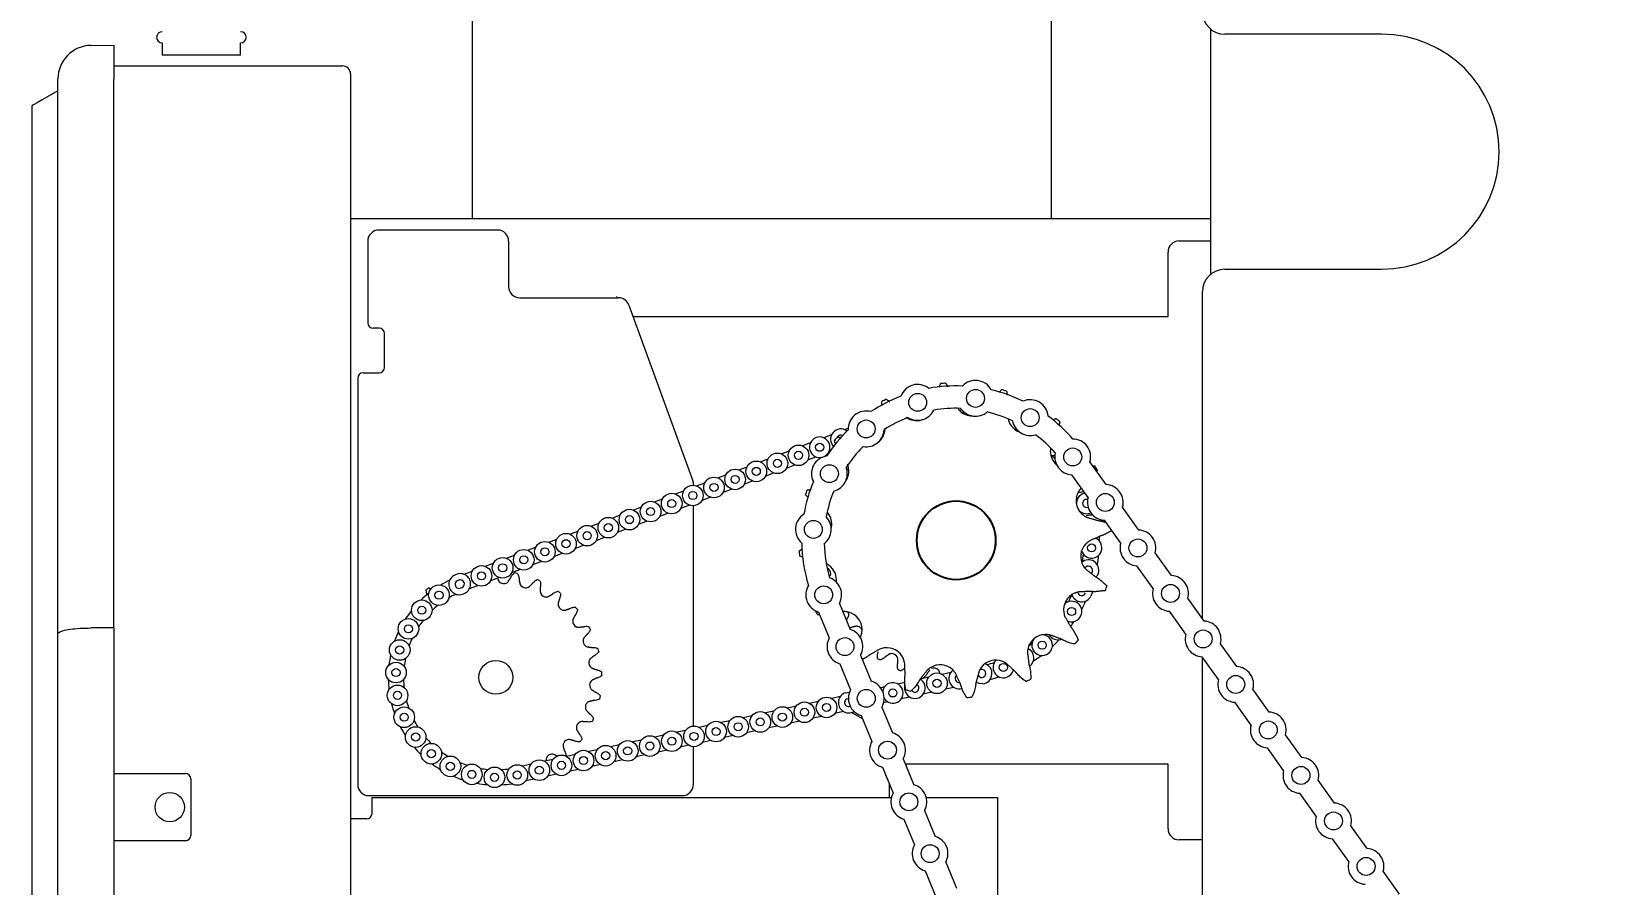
# Model space of a CAD drawing. Header units: inches. Extents: x 1.5 to 23.9, y 4.6 to 20.7.
# Drawn here: x 15 to 20.89, y 12.93 to 16.1 of the extents above; entities that cross this region are included whole.
import ezdxf

# ---------------------------------------------------------------- set-up
doc = ezdxf.new("R2010")
doc.units = ezdxf.units.IN
doc.header["$MEASUREMENT"] = 0
doc.layers.add('DIM', color=1, linetype='Continuous')
doc.styles.add('SLDTEXTSTYLE0', font='ARIAL.TTF', dxfattribs={"width": 0.7})
doc.dimstyles.new('SLDDIMSTYLE0', dxfattribs={"dimtxt": 0.15, "dimasz": 0.15, "dimexe": 0, "dimexo": 0.0625, "dimgap": 0.0375, "dimtad": 0, "dimtih": 1, "dimtoh": 1, "dimdec": 0, "dimlfac": 3, "dimrnd": 1e-09, "dimzin": 12, "dimdsep": 46, "dimtxsty": 'SLDTEXTSTYLE0', "dimsah": 1, "dimcen": 0.09, "dimadec": 0, "dimazin": 0, "dimtfac": 1, "dimtdec": 0, "dimtofl": 0, "dimtmove": 0, "dimatfit": 3, "dimfxl": 0, "dimtolj": 1, "dimtzin": 12, "dimarcsym": 0})

# ---------------------------------------------------------------- blocks, each defined once
blk = doc.blocks.new('*D5')
at = {"layer": 'DIM'}
for p, q in [((18.0563, 19.1307), (23.649, 19.1307)), ((23.589, 19.1307), (23.589, 14.9081)), ((23.589, 10.219), (23.589, 14.4416)), ((21.194, 10.219), (23.649, 10.219))]:
    blk.add_line(p, q, dxfattribs=at)
for points in [[(23.589, 19.1307), (23.569, 18.9807), (23.609, 18.9807)], [(23.589, 10.219), (23.609, 10.369), (23.569, 10.369)]]:
    blk.add_solid(points, dxfattribs=at)
at = {"layer": 'DIM', "char_height": 0.15, "attachment_point": 1, "style": 'SLDTEXTSTYLE0'}
for s, insert in [('27 1/2"', (23.324, 14.8682)), ('MAX.', (23.398, 14.635))]:
    blk.add_mtext(s, dxfattribs=dict(at, insert=insert))

msp = doc.modelspace()

# ---------------------------------------------------------------- linework, layer by layer
at = {"color": 7, "linetype": 'Continuous', "lineweight": 15}
for p, q in [((19.383982, 16.110572), (19.383982, 15.197521)), ((15.216607, 16.049757), (15.302122, 16.05125)), ((15.302122, 16.05125), (15.302122, 15.922613)), ((20.020315, 16.091546), (19.436982, 16.091546)), ((15.627982, 16.01338), (15.482149, 16.01338)), ((15.773815, 16.01338), (15.627982, 16.01338)), ((15.093788, 15.922613), (15.093788, 15.924776)), ((15.302122, 15.97338), (16.146382, 15.97338)), ((16.146382, 15.97338), (16.153049, 15.97338)), ((16.182982, 15.943447), (16.182982, 14.331931)), ((15.093788, 13.859527), (15.093788, 15.922613)), ((15.302122, 13.88157), (15.302122, 15.922613)), ((19.383982, 15.404046), (16.182982, 15.404046)), ((16.729738, 15.36238), (16.288738, 15.36238)), ((16.247072, 15.320713), (16.247072, 15.01738)), ((16.771405, 15.320713), (16.771405, 15.15238)), ((19.225649, 15.040713), (19.225649, 15.280713)), ((19.267316, 15.32238), (19.383982, 15.32238)), ((19.436982, 15.216547), (20.020315, 15.216547)), ((16.813071, 15.110713), (17.179729, 15.110713)), ((19.353649, 13.915475), (19.353649, 15.133213)), ((17.218883, 15.083297), (17.457059, 14.428916)), ((17.234383, 15.040713), (19.225649, 15.040713)), ((16.289572, 14.99738), (16.267072, 14.99738)), ((16.309572, 14.850713), (16.309572, 14.97738)), ((16.209572, 14.810713), (16.209572, 14.330795)), ((16.229572, 14.830713), (16.289572, 14.830713)), ((18.287673, 14.654654), (18.286364, 14.653139)), ((18.494241, 14.6705), (18.49012, 14.671934)), ((17.864462, 14.559587), (17.894865, 14.571149)), ((17.943132, 14.589505), (17.973534, 14.601067)), ((18.021802, 14.619423), (18.035459, 14.624616)), ((18.166573, 14.605293), (18.169288, 14.605496)), ((17.707122, 14.499751), (17.737525, 14.511313)), ((17.785792, 14.529669), (17.816195, 14.541231)), ((17.884605, 14.506621), (17.915007, 14.518183)), ((17.963275, 14.536539), (17.966785, 14.537874)), ((17.549782, 14.439916), (17.580185, 14.451478)), ((17.628452, 14.469833), (17.658855, 14.481395)), ((17.727265, 14.446785), (17.757668, 14.458347)), ((17.805935, 14.476703), (17.836337, 14.488265)), ((18.928041, 14.366603), (18.867338, 14.451357)), ((18.99579, 14.415126), (18.935087, 14.49988)), ((17.392443, 14.38008), (17.422845, 14.391642)), ((17.459571, 14.412587), (17.459571, 14.414665)), ((17.471112, 14.409998), (17.501515, 14.42156)), ((17.569925, 14.38695), (17.600328, 14.398512)), ((17.648595, 14.416868), (17.678998, 14.42843)), ((16.182982, 14.331931), (16.182982, 10.485113)), ((17.235103, 14.320244), (17.265505, 14.331806)), ((17.313773, 14.350162), (17.344175, 14.361724)), ((17.412585, 14.327114), (17.442988, 14.338676)), ((17.459571, 13.515893), (17.459571, 14.336087)), ((17.491255, 14.357032), (17.521658, 14.368594)), ((16.209572, 14.330795), (16.209572, 13.299046)), ((17.156433, 14.290327), (17.186835, 14.301888)), ((17.255245, 14.267278), (17.285648, 14.278841)), ((17.333915, 14.297196), (17.364318, 14.308758)), ((19.049349, 14.19723), (18.988646, 14.281984)), ((19.117098, 14.245753), (19.056395, 14.330507)), ((16.999093, 14.230491), (17.029496, 14.242053)), ((17.077763, 14.260409), (17.108166, 14.271971)), ((17.097906, 14.207443), (17.128308, 14.219005)), ((17.176576, 14.237361), (17.206978, 14.248923)), ((16.841753, 14.170655), (16.872156, 14.182217)), ((16.920423, 14.200573), (16.950826, 14.212135)), ((16.940566, 14.147607), (16.970968, 14.159169)), ((17.019236, 14.177525), (17.049638, 14.189087)), ((19.238406, 14.07638), (19.177703, 14.161135)), ((16.684414, 14.11082), (16.714816, 14.122382)), ((16.763084, 14.140737), (16.793486, 14.152299)), ((16.783226, 14.087771), (16.813629, 14.099334)), ((16.861896, 14.117689), (16.892299, 14.129251)), ((19.170657, 14.027857), (19.109954, 14.112611)), ((16.605744, 14.080902), (16.636146, 14.092464)), ((16.625887, 14.027936), (16.656289, 14.039498)), ((16.704556, 14.057854), (16.734959, 14.069416)), ((19.359714, 13.907008), (19.299011, 13.991762)), ((17.925278, 13.940639), (17.964912, 13.844217)), ((18.002354, 13.972321), (18.041988, 13.875899)), ((19.291965, 13.858484), (19.231262, 13.943239)), ((15.093788, 12.569033), (15.093788, 13.859527)), ((15.302122, 13.88157), (15.302122, 12.54699)), ((19.481022, 13.737635), (19.420319, 13.822389)), ((18.004483, 13.747949), (18.044118, 13.651527)), ((18.081559, 13.779631), (18.121194, 13.68321)), ((19.413272, 13.689112), (19.35257, 13.773866)), ((19.353649, 12.019521), (19.353649, 13.772359)), ((18.33445, 13.697484), (18.302674, 13.690537)), ((18.416675, 13.715459), (18.384899, 13.708512)), ((18.00555, 13.625585), (17.973774, 13.618639)), ((18.17, 13.661535), (18.15629, 13.658537)), ((18.245889, 13.678124), (18.220449, 13.672563)), ((18.264327, 13.62415), (18.23255, 13.617203)), ((18.346552, 13.642124), (18.314775, 13.635178)), ((18.428777, 13.660099), (18.397, 13.653153)), ((19.602329, 13.568262), (19.541627, 13.653016)), ((17.758876, 13.571661), (17.727099, 13.564715)), ((17.8411, 13.589636), (17.809324, 13.582689)), ((17.923326, 13.60761), (17.891549, 13.600664)), ((18.017652, 13.570226), (17.985876, 13.563279)), ((18.032522, 13.617876), (18.035779, 13.618467)), ((18.088565, 13.543397), (18.047545, 13.566616)), ((18.160765, 13.586942), (18.200399, 13.49052)), ((18.182102, 13.606175), (18.167073, 13.60289)), ((19.53458, 13.519739), (19.473878, 13.604493)), ((17.512201, 13.517737), (17.480424, 13.51079)), ((17.594426, 13.535712), (17.562649, 13.528765)), ((17.676651, 13.553686), (17.644874, 13.54674)), ((17.770977, 13.516302), (17.739201, 13.509355)), ((17.853202, 13.534276), (17.821426, 13.52733)), ((17.935427, 13.552251), (17.903651, 13.545305)), ((18.083689, 13.55526), (18.123323, 13.458838)), ((17.265526, 13.463813), (17.233749, 13.456866)), ((17.347751, 13.481788), (17.315975, 13.474841)), ((17.429976, 13.499762), (17.3982, 13.492816)), ((17.524303, 13.462378), (17.492526, 13.455431)), ((17.606528, 13.480352), (17.574751, 13.473406)), ((17.688752, 13.498327), (17.656976, 13.49138)), ((19.723637, 13.398889), (19.662935, 13.483643)), ((16.936627, 13.391914), (16.90485, 13.384968)), ((17.018851, 13.409889), (16.987075, 13.402942)), ((17.101076, 13.427863), (17.0693, 13.420917)), ((17.183301, 13.445838), (17.151525, 13.438892)), ((17.195403, 13.390479), (17.163626, 13.383532)), ((17.277628, 13.408453), (17.245851, 13.401507)), ((17.359853, 13.426428), (17.328076, 13.419482)), ((17.442078, 13.444403), (17.410301, 13.437456)), ((17.459571, 13.299046), (17.459571, 13.4393)), ((18.23997, 13.394252), (18.279605, 13.29783)), ((19.655888, 13.350366), (19.595186, 13.43512)), ((15.302122, 13.33928), (15.568466, 13.33928)), ((16.854401, 13.373939), (16.822625, 13.366993)), ((16.948728, 13.336555), (16.916952, 13.329608)), ((17.030953, 13.354529), (16.999177, 13.347583)), ((17.113178, 13.372504), (17.081402, 13.365558)), ((18.162894, 13.36257), (18.202529, 13.266148)), ((19.225649, 13.374046), (18.248276, 13.374046)), ((19.225649, 13.134047), (19.225649, 13.374046)), ((15.588466, 13.31928), (15.588466, 13.10928)), ((16.866503, 13.31858), (16.834727, 13.311634)), ((18.187315, 13.303159), (18.187315, 13.250713)), ((19.844945, 13.229516), (19.784243, 13.31427)), ((16.251238, 13.25738), (17.417905, 13.25738)), ((16.262982, 13.250713), (18.196352, 13.250713)), ((16.262982, 13.190713), (16.262982, 13.250713)), ((18.325352, 13.250713), (18.590982, 13.250713)), ((18.590982, 13.250713), (18.590982, 12.540317)), ((19.777196, 13.180993), (19.716494, 13.265747)), ((16.242982, 13.170713), (16.182982, 13.170713)), ((18.2421, 13.169881), (18.281734, 13.073459)), ((18.319176, 13.201563), (18.35881, 13.105141)), ((19.898504, 13.01162), (19.837802, 13.096374)), ((19.966253, 13.060143), (19.905551, 13.144897)), ((15.568466, 13.08928), (15.302122, 13.08928)), ((19.353649, 13.09238), (19.267316, 13.09238)), ((18.321305, 12.977191), (18.36094, 12.880769)), ((18.398381, 13.008873), (18.438016, 12.912451)), ((20.087561, 12.89077), (20.026859, 12.975525))]:
    msp.add_line(p, q, dxfattribs=at)
at = {"color": 7, "linetype": 'Continuous', "lineweight": 15, "flags": 128}
for points in [[(15.093788, 15.880947), (15.061609, 15.862367), (15.035835, 15.847487), (15.016487, 15.836317), (15.00358, 15.828865), (14.997124, 15.825138), (14.996317, 15.824671)], [(18.456024, 14.69538), (18.453664, 14.69108), (18.451961, 14.688616)], [(18.662722, 14.619863), (18.656591, 14.620541), (18.654898, 14.620907)], [(18.80437, 14.522028), (18.791671, 14.522115), (18.789799, 14.522491)], [(18.911661, 14.389473), (18.900736, 14.385543), (18.889888, 14.384987)], [(18.901672, 14.312906), (18.902456, 14.309395), (18.902999, 14.306886)], [(18.943973, 14.09227), (18.941194, 14.087083), (18.938896, 14.084828)], [(18.966216, 14.085502), (18.960187, 14.073632), (18.959232, 14.072413)], [(16.482008, 14.02549), (16.47873, 14.027286), (16.473168, 14.030109)], [(18.94285, 14.016837), (18.94261, 14.012655), (18.938846, 13.999885)], [(18.025889, 13.64016), (18.039115, 13.641685), (18.039655, 13.641648)], [(18.536454, 13.673779), (18.523165, 13.674574), (18.511989, 13.679204)]]:
    msp.add_lwpolyline(points, dxfattribs=at)
at = {"color": 7, "linetype": 'Continuous', "lineweight": 15}
for centre, radius in [((18.293794, 14.721039), 0.033333), ((18.508982, 14.735876), 0.033333), ((18.712447, 14.664268), 0.033333), ((18.102081, 14.622184), 0.033333), ((17.92907, 14.553844), 0.015083), ((17.77173, 14.494008), 0.038333), ((17.77173, 14.494008), 0.015083), ((17.8504, 14.523926), 0.038333), ((17.8504, 14.523926), 0.015083), ((18.87091, 14.517928), 0.033333), ((17.61439, 14.434173), 0.038333), ((17.61439, 14.434173), 0.015083), ((17.69306, 14.46409), 0.038333), ((17.69306, 14.46409), 0.015083), ((17.965203, 14.45548), 0.033333), ((17.45705, 14.374337), 0.038333), ((17.53572, 14.404255), 0.038333), ((17.53572, 14.404255), 0.015083), ((17.29971, 14.314501), 0.038333), ((17.37838, 14.344419), 0.038333), ((17.37838, 14.344419), 0.015083), ((17.45705, 14.374337), 0.015083), ((18.992218, 14.348555), 0.033333), ((17.142371, 14.254666), 0.038333), ((17.221041, 14.284583), 0.038333), ((17.221041, 14.284583), 0.015083), ((17.29971, 14.314501), 0.015083), ((17.905546, 14.248195), 0.033333), ((16.985031, 14.19483), 0.038333), ((17.063701, 14.224748), 0.038333), ((17.063701, 14.224748), 0.015083), ((17.142371, 14.254666), 0.015083), ((16.827691, 14.134994), 0.038333), ((16.906361, 14.164912), 0.038333), ((16.906361, 14.164912), 0.015083), ((16.985031, 14.19483), 0.015083), ((18.941067, 14.179416), 0.015083), ((19.113526, 14.179182), 0.033333), ((16.670351, 14.075159), 0.038333), ((16.749021, 14.105077), 0.038333), ((16.749021, 14.105077), 0.015083), ((16.827691, 14.134994), 0.015083), ((16.51207, 14.00333), 0.038333), ((16.670351, 14.075159), 0.015083), ((17.94403, 14.004614), 0.033333), ((19.234834, 14.009809), 0.033333), ((16.448086, 13.94717), 0.038333), ((16.51207, 14.00333), 0.015083), ((16.448086, 13.94717), 0.015083), ((18.866678, 13.942449), 0.015083), ((16.398539, 13.877939), 0.038333), ((16.398539, 13.877939), 0.015083), ((19.356142, 13.840437), 0.033333), ((16.366021, 13.799259), 0.038333), ((16.366021, 13.799259), 0.015083), ((18.023236, 13.811924), 0.033333), ((18.757031, 13.817106), 0.015083), ((16.352234, 13.715248), 0.038333), ((16.723971, 13.69738), 0.063167), ((18.612551, 13.734289), 0.015083), ((16.352234, 13.715248), 0.015083), ((18.365725, 13.675318), 0.038333), ((18.365725, 13.675318), 0.015083), ((19.47745, 13.671064), 0.033333), ((16.3579, 13.630303), 0.038333), ((16.3579, 13.630303), 0.015083), ((17.954601, 13.585445), 0.038333), ((18.102441, 13.619235), 0.033333), ((18.201275, 13.639369), 0.015083), ((16.382721, 13.548867), 0.038333), ((17.707926, 13.531521), 0.038333), ((17.790151, 13.549495), 0.038333), ((17.790151, 13.549495), 0.015083), ((17.872376, 13.56747), 0.038333), ((17.872376, 13.56747), 0.015083), ((17.954601, 13.585445), 0.015083), ((16.382721, 13.548867), 0.015083), ((16.4254, 13.475202), 0.038333), ((17.461251, 13.477597), 0.038333), ((17.543476, 13.495571), 0.038333), ((17.543476, 13.495571), 0.015083), ((17.625701, 13.513546), 0.038333), ((17.625701, 13.513546), 0.015083), ((17.707926, 13.531521), 0.015083), ((19.598758, 13.501691), 0.033333), ((16.4254, 13.475202), 0.015083), ((16.483702, 13.413164), 0.038333), ((17.214576, 13.423673), 0.038333), ((17.296801, 13.441647), 0.038333), ((17.296801, 13.441647), 0.015083), ((17.379026, 13.459622), 0.038333), ((17.379026, 13.459622), 0.015083), ((17.461251, 13.477597), 0.015083), ((18.181647, 13.426545), 0.033333), ((16.483702, 13.413164), 0.015083), ((16.554577, 13.365998), 0.038333), ((16.885677, 13.351774), 0.038333), ((16.967901, 13.369749), 0.038333), ((17.050126, 13.387723), 0.038333), ((17.050126, 13.387723), 0.015083), ((17.132351, 13.405698), 0.038333), ((17.132351, 13.405698), 0.015083), ((17.214576, 13.423673), 0.015083), ((16.554577, 13.365998), 0.015083), ((16.634316, 13.336173), 0.038333), ((16.634316, 13.336173), 0.015083), ((16.718747, 13.32525), 0.038333), ((16.718747, 13.32525), 0.015083), ((16.803452, 13.333799), 0.038333), ((16.803452, 13.333799), 0.015083), ((16.885677, 13.351774), 0.015083), ((16.967901, 13.369749), 0.015083), ((19.720065, 13.332318), 0.033333), ((15.510132, 13.21428), 0.054667), ((18.260852, 13.233856), 0.033333), ((19.841373, 13.162945), 0.033333), ((18.340058, 13.041166), 0.033333), ((19.962681, 12.993572), 0.033333)]:
    msp.add_circle(centre, radius, dxfattribs=at)
msp.add_circle((18.437316, 14.20738), 0.146667)
for centre, radius, start, end in [((19.436982, 16.17488), 0.083333, 180, 270), ((15.482149, 16.080046), 0.020833, 90, 270), ((15.773816, 16.080046), 0.020833, 270, 90), ((15.218788, 15.924776), 0.125, 91, 180), ((20.020316, 15.654046), 0.4375, 270, 90), ((16.153049, 15.943446), 0.029933, 0, 90), ((16.288738, 15.320713), 0.041667, 90, 180), ((16.729738, 15.320713), 0.041667, 0, 90), ((19.267316, 15.280713), 0.041667, 90, 180), ((19.436982, 15.133213), 0.083333, 90, 180), ((16.813071, 15.15238), 0.041667, 180, 270), ((17.179729, 15.069046), 0.041667, 20, 90), ((16.267071, 15.01738), 0.02, 180, 270), ((16.289571, 14.97738), 0.02, 0, 90), ((16.229571, 14.810713), 0.02, 90, 180), ((16.289571, 14.850713), 0.02, 270, 0), ((18.437316, 14.20738), 0.575, 110.9973475, 123.5578375), ((18.293794, 14.721039), 0.066667, 51.549251, 159.6726007), ((18.437316, 14.20738), 0.575, 87.6640141, 100.2245042), ((18.437316, 14.20738), 0.586181, 93.8784706, 95.6894374), ((18.508982, 14.735876), 0.066667, 28.2159177, 136.3392673), ((18.437316, 14.20738), 0.575, 64.3306808, 76.8911709), ((18.437316, 14.20738), 0.586181, 71.3784706, 73.1894374), ((18.102081, 14.622184), 0.066667, 74.8825843, 183.005934), ((18.437316, 14.20738), 0.586181, 116.3784706, 118.1894374), ((18.293794, 14.721039), 0.066667, 237.1465766, 334.0752751), ((18.437316, 14.20738), 0.491667, 88.1029961, 99.7855223), ((18.497445, 14.737924), 0.0675, 225.9866352, 268.9948818), ((18.508982, 14.735876), 0.066667, 213.8132433, 310.7419417), ((18.437316, 14.20738), 0.491667, 64.7696628, 76.4521889), ((18.712447, 14.664268), 0.066667, 4.8825843, 113.005934), ((18.437316, 14.20738), 0.491667, 111.4363294, 123.1188556), ((18.289837, 14.720549), 0.0675, 248.4866352, 290.7847188), ((18.437343, 14.207388), 0.476167, 86.1831538, 87.5061811), ((18.695898, 14.674528), 0.0675, 203.4866352, 248.9659033), ((18.712447, 14.664268), 0.066667, 190.4799099, 287.4086084), ((18.437316, 14.20738), 0.575, 40.9973475, 53.5578375), ((18.437316, 14.20738), 0.586181, 48.8784706, 50.6894374), ((17.92907, 14.553844), 0.038333, 294.9483229, 285.3924453), ((18.437316, 14.20738), 0.575, 134.3306808, 146.8911709), ((18.007739, 14.583762), 0.038333, 52.6477916, 224.9044409), ((18.437316, 14.20738), 0.586181, 138.8784706, 140.6894374), ((18.007739, 14.583762), 0.015083, 62.8802959, 142.2710862), ((18.102081, 14.622184), 0.066667, 260.4799099, 357.4086084), ((18.104682, 14.625049), 0.0675, 303.7241955, 346.0812729), ((18.437316, 14.20738), 0.491667, 41.4363294, 53.1188556), ((18.87091, 14.517928), 0.066667, 344.2931133, 89.6726007), ((17.965203, 14.45548), 0.066667, 98.2159177, 206.3392673), ((18.437316, 14.20738), 0.491667, 134.7696628, 146.4521889), ((18.854985, 14.540013), 0.0675, 180.9866352, 229.2157453), ((18.437343, 14.207388), 0.476167, 39.5176576, 41.3029123), ((18.87091, 14.517928), 0.066667, 167.1465766, 266.9287384), ((17.965203, 14.45548), 0.066667, 283.8132433, 20.7419417), ((17.970167, 14.465963), 0.0675, 325.6060202, 8.5812729), ((18.014684, 14.483003), 0.022275, 316.2002139, 349.8651453), ((18.437316, 14.20738), 0.586181, 26.3784706, 28.1894374), ((17.417905, 14.414665), 0.041667, 0, 20), ((18.437316, 14.20738), 0.575, 157.6640141, 170.2245042), ((18.437316, 14.20738), 0.586181, 161.3784706, 163.1894374), ((18.437316, 14.20738), 0.491667, 158.1029961, 169.7855223), ((18.992218, 14.348555), 0.066667, 344.2931133, 86.9287384), ((18.437316, 14.20738), 0.146667, 286.5045155, 253.4954845), ((18.950485, 14.354858), 0.0675, 158.4866352, 233.5812729), ((18.922731, 14.344936), 0.038333, 99.3966424, 188.6545757), ((18.437343, 14.207388), 0.476167, 18.8402733, 20.0066729), ((18.922731, 14.344936), 0.015083, 76.5764787, 290.293936), ((18.992218, 14.348555), 0.066667, 164.2931133, 266.9287384), ((17.905546, 14.248195), 0.066667, 121.549251, 229.6726007), ((17.905546, 14.248195), 0.066667, 307.1465766, 44.0752751), ((17.906771, 14.267509), 0.0675, 345.6425632, 31.0812729), ((18.922731, 14.344936), 0.038333, 210.6869076, 292.440963), ((18.938776, 14.262938), 0.038333, 79.2839467, 117.524097), ((18.941067, 14.179416), 0.038333, 352.5763476, 69.6592124), ((18.437343, 14.207388), 0.532833, 359.6752093, 1.7203235), ((19.113526, 14.179182), 0.066667, 344.2931133, 86.9287384), ((18.437316, 14.20738), 0.586181, 183.8784706, 185.6894374), ((18.437316, 14.20738), 0.575, 180.9973475, 196.9588052), ((18.437316, 14.20738), 0.491667, 181.4363294, 196.5198233), ((18.96786, 14.14725), 0.0675, 135.9866352, 211.0812729), ((18.941067, 14.179416), 0.038333, 195.2255721, 352.5763476), ((18.437343, 14.207388), 0.476167, 350.3402733, 353.8029123), ((19.113526, 14.179182), 0.066667, 164.2931133, 266.9287384), ((17.948292, 14.083114), 0.022275, 340.626257, 47.8890195), ((17.924146, 14.059902), 0.0675, 353.0811403, 53.5812729), ((18.929542, 14.096661), 0.038333, 343.0763476, 131.7112726), ((18.929542, 14.096661), 0.015083, 343.0763476, 152.7094995), ((18.437343, 14.207388), 0.532833, 350.1752093, 353.9679763), ((16.723971, 13.69738), 0.4005, 115.4036536, 120.8739357), ((16.587142, 14.043481), 0.038333, 107.5555439, 294.8371512), ((16.587142, 14.043481), 0.015083, 101.9090862, 300.483609), ((16.591681, 14.045241), 0.038333, 287.5555439, 114.8371512), ((16.591681, 14.045241), 0.015083, 281.9090862, 120.483609), ((16.752762, 14.068406), 0.022275, 235.038056, 296.0876284), ((16.723971, 13.69738), 0.394802, 78.3186457, 79.9498957), ((16.834602, 14.052697), 0.022275, 222.1809131, 283.2304855), ((16.723971, 13.69738), 0.394802, 65.4615029, 67.0927529), ((17.94403, 14.004614), 0.066667, 148.283552, 253.6630394), ((17.94403, 14.004614), 0.066667, 331.0274143, 70.8095761), ((18.437316, 14.20738), 0.586181, 341.3784706, 343.1894374), ((19.234834, 14.009809), 0.066667, 344.2931133, 86.9287384), ((16.723971, 13.69738), 0.4005, 128.5390382, 134.0093203), ((16.723971, 13.69738), 0.416667, 127.0081192, 128.7813545), ((16.618106, 14.053958), 0.158333, 191.5747411, 198.0072847), ((16.723971, 13.69738), 0.343833, 115.7075601, 120.5700292), ((16.910894, 14.019171), 0.022275, 209.3237702, 270.3733426), ((16.723971, 13.69738), 0.394802, 52.60436, 54.23561), ((18.904464, 13.948797), 0.0675, 113.4866352, 188.5812729), ((18.866678, 13.942449), 0.038333, 324.0763476, 132.9741363), ((18.437343, 14.207388), 0.476167, 331.3402733, 334.8029123), ((18.904517, 14.016943), 0.038333, 197.2954535, 333.5763476), ((18.904517, 14.016943), 0.015083, 189.9417257, 333.5763476), ((18.437343, 14.207388), 0.532833, 331.1752093, 334.9679763), ((19.234834, 14.009809), 0.066667, 164.2931133, 266.9287384), ((16.723971, 13.69738), 0.4005, 141.6744229, 147.1447049), ((16.723971, 13.69738), 0.343833, 128.8429448, 133.7054138), ((16.977812, 13.969509), 0.022275, 196.4666274, 257.5161998), ((16.723971, 13.69738), 0.394802, 39.7472172, 41.3784671), ((18.437316, 14.20738), 0.586181, 206.3784706, 208.1894374), ((18.015137, 13.931062), 0.022275, 359.5736254, 25.0131952), ((18.019646, 13.874746), 0.0675, 0.9866352, 76.0812729), ((18.866678, 13.942449), 0.038333, 244.0440417, 324.0763476), ((16.723971, 13.69738), 0.4005, 154.8098075, 160.2800895), ((16.723971, 13.69738), 0.343833, 141.9783294, 146.8407984), ((17.032003, 13.906201), 0.022275, 183.6094845, 244.6590569), ((16.723971, 13.69738), 0.394802, 26.8900743, 28.5213243), ((18.023236, 13.811924), 0.066667, 331.0274143, 73.6630394), ((18.066376, 13.865342), 0.022275, 20.4246638, 76.3100721), ((18.437343, 14.207388), 0.532833, 322.8444458, 325.4679763), ((19.356142, 13.840437), 0.066667, 344.2931133, 86.9287384), ((16.723971, 13.69738), 0.343833, 155.113714, 159.976183), ((17.070747, 13.832422), 0.022275, 170.7523417, 231.8019141), ((16.723971, 13.69738), 0.394802, 14.0329314, 15.6641814), ((18.023236, 13.811924), 0.066667, 151.0274143, 253.6630394), ((18.178733, 13.740231), 0.0675, 23.4866352, 98.5812729), ((18.688232, 13.769695), 0.038333, 304.66173, 65.3674128), ((18.769949, 13.789711), 0.0675, 90.9866352, 166.0812729), ((18.437343, 14.207388), 0.476167, 304.561802, 306.3029123), ((18.757031, 13.817106), 0.038333, 136.1397125, 305.0763476), ((18.757031, 13.817106), 0.038333, 305.0763476, 94.3505454), ((18.817062, 13.875222), 0.038333, 211.7681668, 284.0962059), ((18.437343, 14.207388), 0.532833, 312.1752093, 315.9679763), ((18.437316, 14.20738), 0.586181, 318.8784706, 320.6894374), ((19.356142, 13.840437), 0.066667, 164.2931133, 266.9287384), ((16.723971, 13.69738), 0.4005, 167.9451921, 173.4154741), ((16.723971, 13.69738), 0.343833, 168.2490986, 173.1115676), ((17.092102, 13.751872), 0.022275, 157.8951988, 218.9447712), ((18.437316, 14.20738), 0.527842, 236.320177, 237.4582574), ((18.197534, 13.763431), 0.022275, 27.994678, 95.2574405), ((18.377186, 13.676836), 0.0675, 45.9866352, 121.0812729), ((18.584794, 13.69421), 0.0675, 68.4866352, 143.5812729), ((18.532064, 13.71186), 0.038333, 276.5763476, 71.4250431), ((18.437343, 14.207388), 0.476167, 283.8402733, 287.3029123), ((18.612551, 13.734289), 0.038333, 134.3439848, 286.0763476), ((18.437343, 14.207388), 0.532833, 302.6752093, 306.4679763), ((16.723971, 13.69738), 0.4005, 181.0805767, 186.5508587), ((16.723971, 13.69738), 0.343833, 181.3844832, 186.2469522), ((16.723971, 13.69738), 0.394802, 1.1757886, 2.8070386), ((18.102441, 13.619235), 0.066667, 331.0274143, 73.6630394), ((18.437316, 14.20738), 0.527842, 245.7938612, 246.9319416), ((18.2835, 13.657344), 0.038333, 163.6074242, 59.9884969), ((18.354676, 13.709628), 0.022275, 46.9420465, 114.2048089), ((18.44795, 13.693293), 0.038333, 126.5571373, 285.7831392), ((18.44795, 13.693293), 0.015083, 131.2338418, 278.9364403), ((18.532064, 13.71186), 0.015083, 204.552036, 276.5763476), ((18.532064, 13.71186), 0.015083, 276.5763476, 119.3468968), ((18.437343, 14.207388), 0.532833, 283.6752093, 287.4679763), ((18.612551, 13.734289), 0.038333, 286.0763476, 346.7296393), ((18.437316, 14.20738), 0.586181, 296.3784706, 298.1894374), ((19.47745, 13.671064), 0.066667, 164.2931133, 266.9287384), ((19.47745, 13.671064), 0.066667, 344.2931133, 86.9287384), ((17.094998, 13.668589), 0.022275, 145.038056, 206.0876284), ((16.723971, 13.69738), 0.394802, 348.3186457, 349.9498957), ((18.036825, 13.60342), 0.038333, 106.5763476, 301.3360835), ((18.102441, 13.619235), 0.066667, 151.0274143, 253.6630394), ((18.201275, 13.639369), 0.038333, 106.5763476, 170.0901705), ((18.201275, 13.639369), 0.038333, 212.9390761, 106.5763476), ((18.437316, 14.20738), 0.586181, 251.3784706, 253.1894374), ((18.2835, 13.657344), 0.015083, 212.7529086, 65.9142856), ((18.437316, 14.20738), 0.586181, 273.8784706, 275.6894374), ((16.723971, 13.69738), 0.4005, 194.2159613, 199.6862434), ((16.723971, 13.69738), 0.343833, 194.5198678, 199.3823369), ((17.079289, 13.58675), 0.022275, 132.1809131, 193.2304855), ((18.036825, 13.60342), 0.015083, 106.5763476, 293.1241255), ((19.598758, 13.501691), 0.066667, 344.2931133, 86.9287384), ((16.723971, 13.69738), 0.4005, 207.3513459, 212.821628), ((16.723971, 13.69738), 0.343833, 207.6552524, 212.5177215), ((17.045763, 13.510458), 0.022275, 119.3237702, 180.3733426), ((16.723971, 13.69738), 0.394802, 335.4615029, 337.0927529), ((19.598758, 13.501691), 0.066667, 164.2931133, 266.9287384), ((16.723971, 13.69738), 0.343833, 220.7906371, 225.6531061), ((16.996101, 13.443539), 0.022275, 106.4666274, 167.5161998), ((16.723971, 13.69738), 0.394802, 322.60436, 324.23561), ((18.181647, 13.426545), 0.066667, 151.0274143, 253.6630394), ((18.181647, 13.426545), 0.066667, 331.0274143, 73.6630394), ((16.723971, 13.69738), 0.4005, 220.4867306, 225.9570126), ((16.723971, 13.69738), 0.343833, 233.9260217, 238.7884907), ((16.932793, 13.389349), 0.022275, 93.6094845, 154.6590569), ((19.720065, 13.332318), 0.066667, 344.2931133, 86.9287384), ((15.568466, 13.31928), 0.02, 0, 90), ((16.723971, 13.69738), 0.4005, 233.6221152, 239.0923972), ((16.723971, 13.69738), 0.4005, 246.7574998, 252.2277818), ((16.723971, 13.69738), 0.343833, 247.0614063, 251.9238753), ((16.723971, 13.69738), 0.343833, 260.1967909, 265.0592599), ((16.723971, 13.69738), 0.343833, 273.3321755, 278.1946445), ((19.720065, 13.332318), 0.066667, 164.2931133, 266.9287384), ((16.251238, 13.299046), 0.041667, 180, 270), ((16.723971, 13.69738), 0.4005, 259.8928844, 265.3631664), ((16.723971, 13.69738), 0.4005, 273.028269, 278.4985511), ((17.417905, 13.299046), 0.041667, 270, 0), ((18.260852, 13.233856), 0.066667, 331.0274143, 73.6630394), ((18.260852, 13.233856), 0.066667, 151.0274143, 253.6630394), ((19.841373, 13.162945), 0.066667, 344.2931133, 86.9287384), ((16.242982, 13.190713), 0.02, 270, 0), ((19.841373, 13.162945), 0.066667, 164.2931133, 266.9287384), ((15.568466, 13.10928), 0.02, 270, 0), ((18.340058, 13.041166), 0.066667, 331.0274143, 73.6630394), ((19.267316, 13.134046), 0.041667, 180, 270), ((18.340058, 13.041166), 0.066667, 151.0274143, 253.6630394), ((19.962681, 12.993572), 0.066667, 344.2931133, 86.9287384), ((19.962681, 12.993572), 0.066667, 164.2931133, 266.9287384)]:
    msp.add_arc(centre, radius, start, end, dxfattribs=at)
for points in [[(16.635649, 16.17238), (16.635649, 15.404046)], [(18.792315, 15.404046), (18.792315, 16.17238)], [(15.482149, 16.059213), (15.482149, 16.01338)], [(15.773815, 16.01338), (15.773815, 16.059213)], [(14.996317, 15.824671), (14.996317, 10.603888)], [(17.172316, 15.115713), (17.172316, 15.110713)], [(18.397666, 14.792219), (18.406058, 14.77924)], [(18.624492, 14.762873), (18.627265, 14.747794)], [(18.176876, 14.732527), (18.189615, 14.723769)], [(18.443424, 14.69813), (18.450544, 14.689379)], [(18.250913, 14.665403), (18.265084, 14.657752)], [(18.630935, 14.657853), (18.63399, 14.647627)], [(18.822823, 14.64896), (18.819687, 14.634219)], [(17.995736, 14.592887), (18.010709, 14.589701)], [(18.788514, 14.548775), (18.787495, 14.538851)], [(18.962463, 14.467819), (18.960301, 14.464676)], [(17.881822, 14.394556), (17.896146, 14.39719)], [(18.895339, 14.393783), (18.887688, 14.379612)], [(18.902764, 14.401895), (18.895339, 14.393783)], [(18.924419, 14.292594), (18.966786, 14.280871)], [(18.966786, 14.280871), (18.981913, 14.278687)], [(18.981913, 14.278687), (18.993946, 14.274584)], [(18.971636, 14.222917), (18.931807, 14.204316)], [(18.98619, 14.227585), (18.971636, 14.222917)], [(19.016046, 14.243727), (18.98619, 14.227585)], [(17.852477, 14.16773), (17.864731, 14.175654)], [(18.931807, 14.204316), (18.919315, 14.194151)], [(18.91995, 14.099701), (18.954607, 14.072658)], [(16.729051, 14.067169), (16.734019, 14.056371)], [(16.769425, 14.053623), (16.778191, 14.066828)], [(16.778191, 14.066828), (16.780719, 14.072108)], [(16.810003, 14.066486), (16.810396, 14.060646)], [(16.810396, 14.060646), (16.81365, 14.045134)], [(16.847557, 14.034577), (16.859042, 14.0455)], [(16.859042, 14.0455), (16.862681, 14.050085)], [(16.88998, 14.038088), (16.889063, 14.032307)], [(18.954607, 14.072658), (18.967746, 14.064851)], [(18.967746, 14.064851), (18.998447, 14.037851)], [(16.889063, 14.032307), (16.888784, 14.01646)], [(16.919492, 13.998622), (16.933119, 14.006716)], [(16.933119, 14.006716), (16.937687, 14.010376)], [(16.959452, 13.987173), (16.955654, 13.971786)], [(16.961632, 13.992606), (16.959452, 13.987173)], [(18.892993, 14.015315), (18.877563, 14.010705)], [(18.93691, 14.017259), (18.892993, 14.015315)], [(18.952142, 14.016002), (18.93691, 14.017259)], [(18.992809, 14.020203), (18.952142, 14.016002)], [(16.981622, 13.947562), (16.996709, 13.95242)], [(16.996709, 13.95242), (17.001977, 13.954972)], [(17.018033, 13.927508), (17.010906, 13.913351)], [(17.021368, 13.932319), (17.018033, 13.927508)], [(18.019901, 13.942246), (18.014966, 13.941637)], [(18.028236, 13.908978), (18.03604, 13.923364)], [(18.842005, 13.923201), (18.863674, 13.884954)], [(15.302122, 13.88157), (15.216607, 13.881314)], [(17.030834, 13.883957), (17.046623, 13.885336)], [(17.046623, 13.885336), (17.052327, 13.886652)], [(17.06619, 13.860252), (17.061869, 13.856303)], [(18.042464, 13.88106), (18.040084, 13.880531)], [(18.048153, 13.883431), (18.042464, 13.88106)], [(18.064009, 13.887491), (18.048153, 13.883431)], [(18.079644, 13.843795), (18.085491, 13.859888)], [(18.085491, 13.859888), (18.087136, 13.875909)], [(18.863674, 13.884954), (18.872826, 13.872713)], [(17.061869, 13.856303), (17.05177, 13.844088)], [(17.064657, 13.810996), (17.080357, 13.808827)], [(17.080357, 13.808827), (17.086211, 13.808841)], [(18.153137, 13.80269), (18.11489, 13.781021)], [(18.784807, 13.855555), (18.768787, 13.8572)], [(18.826124, 13.840544), (18.784807, 13.855555)], [(18.839716, 13.833554), (18.826124, 13.840544)], [(17.088761, 13.77713), (17.076197, 13.767467)], [(17.093853, 13.780018), (17.088761, 13.77713)], [(18.102649, 13.771869), (18.087819, 13.764402)], [(18.11489, 13.781021), (18.102649, 13.771869)], [(18.145408, 13.786449), (18.147292, 13.792318)], [(18.174425, 13.774622), (18.169814, 13.770533)], [(18.188104, 13.783611), (18.174425, 13.774622)], [(18.218672, 13.744144), (18.219564, 13.750242)], [(18.219564, 13.750242), (18.219581, 13.76661)], [(18.245251, 13.751702), (18.24064, 13.767133)], [(18.247194, 13.707786), (18.245251, 13.751702)], [(18.623718, 13.749357), (18.609547, 13.757008)], [(18.656146, 13.719678), (18.623718, 13.749357)], [(18.70245, 13.789965), (18.707833, 13.746337)], [(18.707833, 13.746337), (18.711604, 13.731525)], [(17.081397, 13.732338), (17.096222, 13.726729)], [(17.097361, 13.693957), (17.082962, 13.687332)], [(17.096222, 13.726729), (17.101932, 13.72544)], [(17.102968, 13.695639), (17.097361, 13.693957)], [(18.245938, 13.692554), (18.247194, 13.707786)], [(18.302593, 13.690089), (18.294787, 13.676949)], [(18.329637, 13.724745), (18.302593, 13.690089)], [(18.329185, 13.71271), (18.326152, 13.707345)], [(18.339204, 13.725653), (18.329185, 13.71271)], [(18.377508, 13.71099), (18.374496, 13.719793)], [(18.434251, 13.712888), (18.424087, 13.72538)], [(18.452853, 13.673059), (18.434251, 13.712888)], [(18.52253, 13.720276), (18.510807, 13.677909)], [(18.666028, 13.708018), (18.656146, 13.719678)], [(17.080215, 13.651927), (17.093419, 13.64316)], [(17.093419, 13.64316), (17.098699, 13.640633)], [(18.457521, 13.658505), (18.452853, 13.673059)], [(18.510807, 13.677909), (18.508623, 13.662782)], [(17.061169, 13.573794), (17.072091, 13.56231)], [(17.087237, 13.610956), (17.071726, 13.607701)], [(17.093078, 13.611348), (17.087237, 13.610956)], [(17.058899, 13.532288), (17.043051, 13.532567)], [(17.06468, 13.531371), (17.058899, 13.532288)], [(17.072091, 13.56231), (17.076677, 13.558671)], [(17.013765, 13.461899), (16.998377, 13.465697)], [(17.019197, 13.459719), (17.013765, 13.461899)], [(17.025214, 13.50186), (17.033307, 13.488232)], [(17.033307, 13.488232), (17.036968, 13.483664)], [(16.910549, 13.390518), (16.910918, 13.386294)], [(16.9541, 13.403318), (16.939943, 13.410445)], [(16.974154, 13.439729), (16.979012, 13.424642)], [(16.979012, 13.424642), (16.981564, 13.419374)]]:
    msp.add_open_spline(points, degree=1, dxfattribs=at)
for points, knots in [([(18.3745, 14.777704), (18.375456, 14.78154), (18.376594, 14.786107), (18.378844, 14.790043), (18.379204, 14.790673)], [0, 0, 0, 0, 0.83992228, 1, 1, 1, 1]), ([(18.597931, 14.758789), (18.60016, 14.761798), (18.602839, 14.765414), (18.606268, 14.768066), (18.606844, 14.768511)], [0, 0, 0, 0, 0.83205667, 1, 1, 1, 1]), ([(18.161066, 14.709771), (18.160454, 14.713848), (18.159731, 14.718666), (18.16032, 14.72332), (18.16041, 14.724034)], [0, 0, 0, 0, 0.84640291, 1, 1, 1, 1]), ([(18.797373, 14.655677), (18.800379, 14.657477), (18.804026, 14.659661), (18.807979, 14.660733), (18.808675, 14.660922)], [0, 0, 0, 0, 0.8240358, 1, 1, 1, 1]), ([(17.989998, 14.565493), (17.987809, 14.569129), (17.985233, 14.573407), (17.983964, 14.578044), (17.983773, 14.578739)], [0, 0, 0, 0, 0.85008673, 1, 1, 1, 1]), ([(18.1702, 14.608812), (18.170811, 14.611676), (18.171937, 14.616951), (18.172105, 14.622335), (18.172182, 14.624795)], [0, 0, 0, 0, 0.54304829, 1, 1, 1, 1]), ([(18.036911, 14.476034), (18.03638, 14.478914), (18.035402, 14.484218), (18.033497, 14.489256), (18.032626, 14.491558)], [0, 0, 0, 0, 0.54304259, 1, 1, 1, 1]), ([(18.946373, 14.484123), (18.948204, 14.484375), (18.950774, 14.48473), (18.953256, 14.484384), (18.95397, 14.484285)], [0, 0, 0, 0, 0.71251406, 1, 1, 1, 1]), ([(17.887178, 14.366899), (17.883705, 14.369462), (17.879625, 14.372475), (17.876631, 14.376333), (17.876184, 14.376908)], [0, 0, 0, 0, 0.85093952, 1, 1, 1, 1]), ([(17.964581, 14.302356), (17.963023, 14.304841), (17.961071, 14.307954), (17.958607, 14.310659), (17.95811, 14.311204)], [0, 0, 0, 0, 0.79837203, 1, 1, 1, 1]), ([(18.910411, 14.300541), (18.912824, 14.29888), (18.917266, 14.295822), (18.922175, 14.293606), (18.924419, 14.292594)], [0, 0, 0, 0, 0.54302191, 1, 1, 1, 1]), ([(17.868104, 14.144197), (17.86388, 14.145245), (17.858924, 14.146475), (17.854652, 14.148909), (17.854022, 14.149268)], [0, 0, 0, 0, 0.85238608, 1, 1, 1, 1]), ([(17.96422, 14.114219), (17.96183, 14.115921), (17.958883, 14.118019), (17.955623, 14.119553), (17.955007, 14.119843)], [0, 0, 0, 0, 0.81086299, 1, 1, 1, 1]), ([(17.963229, 14.099639), (17.962299, 14.100412), (17.960321, 14.102058), (17.957989, 14.103144), (17.956752, 14.10372)], [0, 0, 0, 0, 0.46979628, 1, 1, 1, 1]), ([(18.91005, 14.112403), (18.911643, 14.109946), (18.914577, 14.105421), (18.918265, 14.101495), (18.91995, 14.099701)], [0, 0, 0, 0, 0.5430067, 1, 1, 1, 1]), ([(16.734019, 14.056371), (16.735545, 14.054387), (16.737323, 14.052077), (16.739666, 14.05039), (16.739998, 14.050151)], [0, 0, 0, 0, 0.85840728, 1, 1, 1, 1]), ([(16.762558, 14.048401), (16.764028, 14.049228), (16.766565, 14.050656), (16.768578, 14.052745), (16.769425, 14.053623)], [0, 0, 0, 0, 0.57956624, 1, 1, 1, 1]), ([(16.780719, 14.072108), (16.782857, 14.075689), (16.786123, 14.081159), (16.791137, 14.08485), (16.792868, 14.086124)], [0, 0, 0, 0, 0.65488389, 1, 1, 1, 1]), ([(16.803906, 14.084005), (16.805934, 14.08042), (16.809021, 14.074961), (16.809752, 14.068652), (16.810003, 14.066486)], [0, 0, 0, 0, 0.6566748, 1, 1, 1, 1]), ([(16.81365, 14.045134), (16.814697, 14.042861), (16.815916, 14.040213), (16.817825, 14.038047), (16.818095, 14.03774)], [0, 0, 0, 0, 0.85841048, 1, 1, 1, 1]), ([(16.862681, 14.050085), (16.865571, 14.053108), (16.869973, 14.057713), (16.875683, 14.060194), (16.877644, 14.061046)], [0, 0, 0, 0, 0.6566, 1, 1, 1, 1]), ([(16.887935, 14.056524), (16.889006, 14.053077), (16.890863, 14.047097), (16.890243, 14.040768), (16.88998, 14.038088)], [0, 0, 0, 0, 0.57650479, 1, 1, 1, 1]), ([(16.8397, 14.031014), (16.841317, 14.031493), (16.844108, 14.032321), (16.846536, 14.033909), (16.847557, 14.034577)], [0, 0, 0, 0, 0.57960594, 1, 1, 1, 1]), ([(16.888784, 14.01646), (16.889299, 14.014011), (16.889898, 14.011158), (16.891278, 14.008621), (16.891473, 14.008262)], [0, 0, 0, 0, 0.85844692, 1, 1, 1, 1]), ([(16.911039, 13.996897), (16.912723, 13.997004), (16.915628, 13.99719), (16.918348, 13.998199), (16.919492, 13.998622)], [0, 0, 0, 0, 0.57964928, 1, 1, 1, 1]), ([(16.937687, 14.010376), (16.941168, 14.012675), (16.946484, 14.016186), (16.952603, 14.017336), (16.954715, 14.017733)], [0, 0, 0, 0, 0.654839462, 1, 1, 1, 1]), ([(16.963741, 14.011034), (16.963966, 14.009001), (16.964651, 14.002816), (16.962845, 13.996707), (16.961632, 13.992606)], [0, 0, 0, 0, 0.32870774, 1, 1, 1, 1]), ([(16.955654, 13.971786), (16.955611, 13.969283), (16.955561, 13.966369), (16.956341, 13.963589), (16.956451, 13.963195)], [0, 0, 0, 0, 0.85847541, 1, 1, 1, 1]), ([(16.972997, 13.947761), (16.974663, 13.947491), (16.977536, 13.947026), (16.980413, 13.947403), (16.981622, 13.947562)], [0, 0, 0, 0, 0.57968746, 1, 1, 1, 1]), ([(17.001977, 13.954972), (17.005882, 13.956439), (17.011846, 13.958679), (17.018067, 13.958439), (17.020215, 13.958356)], [0, 0, 0, 0, 0.6548233, 1, 1, 1, 1]), ([(17.027524, 13.949817), (17.027291, 13.947785), (17.026582, 13.941602), (17.023462, 13.936048), (17.021368, 13.932319)], [0, 0, 0, 0, 0.32871099, 1, 1, 1, 1]), ([(17.929356, 13.930718), (17.927155, 13.930407), (17.924215, 13.929992), (17.921375, 13.930378), (17.920661, 13.930475)], [0, 0, 0, 0, 0.748591, 1, 1, 1, 1]), ([(18.035883, 13.940264), (18.033019, 13.940876), (18.027745, 13.942001), (18.022361, 13.942169), (18.019901, 13.942246)], [0, 0, 0, 0, 0.54304731, 1, 1, 1, 1]), ([(18.03604, 13.923364), (18.036703, 13.925777), (18.037385, 13.928264), (18.037411, 13.930818), (18.037412, 13.930896)], [0, 0, 0, 0, 0.96972247, 1, 1, 1, 1]), ([(18.83772, 13.938725), (18.838251, 13.935845), (18.839229, 13.930542), (18.841135, 13.925503), (18.842005, 13.923201)], [0, 0, 0, 0, 0.54303925, 1, 1, 1, 1]), ([(15.093788, 13.859527), (15.093788, 13.859552), (15.0938, 13.861158), (15.096347, 13.865219), (15.110366, 13.871283), (15.138268, 13.876757), (15.17496, 13.880493), (15.202723, 13.881041), (15.216607, 13.881314)], [0, 0, 0, 0, 0.00224265, 0.14162055, 0.35913726, 0.57367589, 0.78681315, 1, 1, 1, 1]), ([(17.010906, 13.913351), (17.010307, 13.910922), (17.00961, 13.908091), (17.009752, 13.905207), (17.009772, 13.904799)], [0, 0, 0, 0, 0.85847978, 1, 1, 1, 1]), ([(17.022469, 13.88607), (17.024033, 13.885436), (17.026731, 13.884343), (17.029619, 13.884071), (17.030834, 13.883957)], [0, 0, 0, 0, 0.57969293, 1, 1, 1, 1]), ([(17.052327, 13.886652), (17.05646, 13.887213), (17.062773, 13.88807), (17.068785, 13.886451), (17.07086, 13.885892)], [0, 0, 0, 0, 0.65485181, 1, 1, 1, 1]), ([(17.076086, 13.875941), (17.075407, 13.874011), (17.07334, 13.868141), (17.069062, 13.863421), (17.06619, 13.860252)], [0, 0, 0, 0, 0.32870882, 1, 1, 1, 1]), ([(18.071648, 13.886984), (18.070462, 13.887222), (18.067939, 13.887728), (18.06537, 13.887573), (18.064009, 13.887491)], [0, 0, 0, 0, 0.46990415, 1, 1, 1, 1]), ([(18.872826, 13.872713), (18.879722, 13.861473), (18.88701, 13.849594), (18.890661, 13.836714), (18.890858, 13.83602)], [0, 0, 0, 0, 0.946159948, 1, 1, 1, 1]), ([(17.05177, 13.844088), (17.050646, 13.841852), (17.049336, 13.839248), (17.048832, 13.836404), (17.048761, 13.836002)], [0, 0, 0, 0, 0.85847741, 1, 1, 1, 1]), ([(17.056972, 13.814917), (17.058356, 13.813951), (17.060743, 13.812285), (17.063499, 13.811377), (17.064657, 13.810996)], [0, 0, 0, 0, 0.57967113, 1, 1, 1, 1]), ([(17.086211, 13.808841), (17.090366, 13.808468), (17.096711, 13.807898), (17.102212, 13.804982), (17.104111, 13.803976)], [0, 0, 0, 0, 0.654876965, 1, 1, 1, 1]), ([(18.168661, 13.806976), (18.165781, 13.806444), (18.160477, 13.805466), (18.155439, 13.803561), (18.153137, 13.80269)], [0, 0, 0, 0, 0.54303038, 1, 1, 1, 1]), ([(18.704431, 13.805947), (18.70382, 13.803083), (18.702694, 13.797809), (18.702526, 13.792425), (18.70245, 13.789965)], [0, 0, 0, 0, 0.54304459, 1, 1, 1, 1]), ([(18.878895, 13.821873), (18.871227, 13.823077), (18.857833, 13.825179), (18.845141, 13.831046), (18.839716, 13.833554)], [0, 0, 0, 0, 0.57248883, 1, 1, 1, 1]), ([(17.076197, 13.767467), (17.074603, 13.765538), (17.072747, 13.763291), (17.071623, 13.76063), (17.071464, 13.760254)], [0, 0, 0, 0, 0.85845476, 1, 1, 1, 1]), ([(17.106991, 13.793111), (17.105899, 13.791381), (17.102579, 13.786118), (17.097357, 13.782468), (17.093853, 13.780018)], [0, 0, 0, 0, 0.328708424, 1, 1, 1, 1]), ([(18.1446, 13.768137), (18.144242, 13.770115), (18.143144, 13.776168), (18.144497, 13.782313), (18.145408, 13.786449)], [0, 0, 0, 0, 0.32682868, 1, 1, 1, 1]), ([(18.169814, 13.770533), (18.166475, 13.768078), (18.161405, 13.764353), (18.155423, 13.762904), (18.153382, 13.762409)], [0, 0, 0, 0, 0.65872805, 1, 1, 1, 1]), ([(18.195493, 13.785612), (18.194294, 13.785452), (18.191743, 13.785111), (18.189365, 13.784131), (18.188104, 13.783611)], [0, 0, 0, 0, 0.46992967, 1, 1, 1, 1]), ([(18.219581, 13.76661), (18.219015, 13.769047), (18.218432, 13.77156), (18.217239, 13.773818), (18.217203, 13.773886)], [0, 0, 0, 0, 0.96975296, 1, 1, 1, 1]), ([(18.220889, 13.725948), (18.22021, 13.72784), (18.218132, 13.733631), (18.218455, 13.739914), (18.218672, 13.744144)], [0, 0, 0, 0, 0.32682477, 1, 1, 1, 1]), ([(17.074778, 13.73787), (17.075912, 13.736621), (17.077868, 13.734466), (17.080353, 13.732967), (17.081397, 13.732338)], [0, 0, 0, 0, 0.57964519, 1, 1, 1, 1]), ([(17.082962, 13.687332), (17.080979, 13.685806), (17.078669, 13.684028), (17.076982, 13.681685), (17.076743, 13.681353)], [0, 0, 0, 0, 0.85841233, 1, 1, 1, 1]), ([(17.101932, 13.72544), (17.1059, 13.724152), (17.111958, 13.722185), (17.116673, 13.718118), (17.118299, 13.716714)], [0, 0, 0, 0, 0.654885267, 1, 1, 1, 1]), ([(17.11869, 13.705481), (17.117241, 13.704037), (17.112833, 13.699645), (17.10693, 13.697248), (17.102968, 13.695639)], [0, 0, 0, 0, 0.32870073, 1, 1, 1, 1]), ([(18.245365, 13.732461), (18.242475, 13.729491), (18.238088, 13.724982), (18.232426, 13.722568), (18.230494, 13.721744)], [0, 0, 0, 0, 0.65870461, 1, 1, 1, 1]), ([(18.250139, 13.651886), (18.248299, 13.659523), (18.245124, 13.672707), (18.245697, 13.686677), (18.245938, 13.692554)], [0, 0, 0, 0, 0.57930784, 1, 1, 1, 1]), ([(18.326152, 13.707345), (18.323791, 13.703939), (18.320205, 13.698769), (18.315018, 13.695456), (18.313248, 13.694326)], [0, 0, 0, 0, 0.658738827, 1, 1, 1, 1]), ([(18.342339, 13.734645), (18.339882, 13.733052), (18.335356, 13.730119), (18.331431, 13.72643), (18.329637, 13.724745)], [0, 0, 0, 0, 0.54300216, 1, 1, 1, 1]), ([(18.374496, 13.719793), (18.37317, 13.721915), (18.371802, 13.724102), (18.36994, 13.725851), (18.369884, 13.725904)], [0, 0, 0, 0, 0.96970845, 1, 1, 1, 1]), ([(18.530476, 13.734284), (18.528816, 13.731872), (18.525757, 13.72743), (18.523542, 13.72252), (18.52253, 13.720276)], [0, 0, 0, 0, 0.54302786, 1, 1, 1, 1]), ([(18.697755, 13.682232), (18.691131, 13.686279), (18.679561, 13.693347), (18.670081, 13.703625), (18.666028, 13.708018)], [0, 0, 0, 0, 0.57248474, 1, 1, 1, 1]), ([(18.711604, 13.731525), (18.713673, 13.718502), (18.71586, 13.704738), (18.714304, 13.691441), (18.714221, 13.690725)], [0, 0, 0, 0, 0.94618248, 1, 1, 1, 1]), ([(17.074992, 13.658793), (17.07582, 13.657323), (17.077248, 13.654787), (17.079337, 13.652773), (17.080215, 13.651927)], [0, 0, 0, 0, 0.57961155, 1, 1, 1, 1]), ([(17.098699, 13.640633), (17.102281, 13.638494), (17.10775, 13.635228), (17.111441, 13.630214), (17.112715, 13.628483)], [0, 0, 0, 0, 0.65488058, 1, 1, 1, 1]), ([(18.294787, 13.676949), (18.287047, 13.666282), (18.278862, 13.655002), (18.268358, 13.6467), (18.267787, 13.646248)], [0, 0, 0, 0, 0.94561587, 1, 1, 1, 1]), ([(18.476965, 13.622541), (18.472321, 13.628927), (18.464345, 13.639894), (18.459532, 13.653021), (18.457521, 13.658505)], [0, 0, 0, 0, 0.582234028, 1, 1, 1, 1]), ([(18.508623, 13.662782), (18.505553, 13.649964), (18.502307, 13.63641), (18.495781, 13.62472), (18.495427, 13.624086)], [0, 0, 0, 0, 0.94579661, 1, 1, 1, 1]), ([(17.057605, 13.581651), (17.058085, 13.580034), (17.058913, 13.577243), (17.060501, 13.574815), (17.061169, 13.573794)], [0, 0, 0, 0, 0.5796171, 1, 1, 1, 1]), ([(17.071726, 13.607701), (17.069453, 13.606655), (17.066805, 13.605436), (17.064639, 13.603526), (17.064332, 13.603256)], [0, 0, 0, 0, 0.858428, 1, 1, 1, 1]), ([(17.110597, 13.617445), (17.107946, 13.615867), (17.102575, 13.61267), (17.096271, 13.611793), (17.093078, 13.611348)], [0, 0, 0, 0, 0.493516163, 1, 1, 1, 1]), ([(17.023488, 13.510313), (17.023596, 13.508629), (17.023782, 13.505724), (17.02479, 13.503003), (17.025214, 13.50186)], [0, 0, 0, 0, 0.57966132, 1, 1, 1, 1]), ([(17.043051, 13.532567), (17.040602, 13.532052), (17.037749, 13.531453), (17.035213, 13.530074), (17.034854, 13.529878)], [0, 0, 0, 0, 0.85847268, 1, 1, 1, 1]), ([(17.083116, 13.533417), (17.080505, 13.532553), (17.074579, 13.530591), (17.068231, 13.531091), (17.06468, 13.531371)], [0, 0, 0, 0, 0.44059633, 1, 1, 1, 1]), ([(17.076677, 13.558671), (17.079693, 13.555788), (17.084298, 13.551387), (17.086781, 13.545678), (17.087638, 13.543707)], [0, 0, 0, 0, 0.65486795, 1, 1, 1, 1]), ([(16.974352, 13.448354), (16.974083, 13.446688), (16.973618, 13.443815), (16.973995, 13.440938), (16.974154, 13.439729)], [0, 0, 0, 0, 0.57968665, 1, 1, 1, 1]), ([(16.998377, 13.465697), (16.995875, 13.46574), (16.99296, 13.465791), (16.99018, 13.465011), (16.989787, 13.4649)], [0, 0, 0, 0, 0.8584759, 1, 1, 1, 1]), ([(17.037626, 13.457611), (17.035593, 13.457385), (17.029407, 13.4567), (17.023298, 13.458506), (17.019197, 13.459719)], [0, 0, 0, 0, 0.32869893, 1, 1, 1, 1]), ([(17.036968, 13.483664), (17.039267, 13.480183), (17.042777, 13.474868), (17.043927, 13.468748), (17.044324, 13.466636)], [0, 0, 0, 0, 0.65484821, 1, 1, 1, 1]), ([(16.912662, 13.398882), (16.912028, 13.397319), (16.910935, 13.394621), (16.910663, 13.391732), (16.910549, 13.390518)], [0, 0, 0, 0, 0.579689014, 1, 1, 1, 1]), ([(16.939943, 13.410445), (16.937513, 13.411044), (16.934683, 13.411742), (16.931799, 13.4116), (16.931391, 13.41158)], [0, 0, 0, 0, 0.85852164, 1, 1, 1, 1]), ([(16.981564, 13.419374), (16.983116, 13.415478), (16.985027, 13.410683), (16.984938, 13.40568), (16.984921, 13.404743)], [0, 0, 0, 0, 0.812574403, 1, 1, 1, 1])]:
    msp.add_open_spline(points, degree=3, knots=knots, dxfattribs=at)

# ---------------------------------------------------------------- dimensions: what is measured, and where the dimension line sits
at = {"layer": 'DIM'}
dim = msp.add_linear_dim(base=(23.588983, 19.130713), p1=(21.133982, 10.219046), p2=(17.996316, 19.130713), angle=90, text='<>\\PMAX.', dimstyle='SLDDIMSTYLE0', dxfattribs=at)
dim.commit()
dim.dimension.update_dxf_attribs({"geometry": '*D5', "text_midpoint": (23.588983, 14.67488)})

doc.saveas('drawing.dxf')
